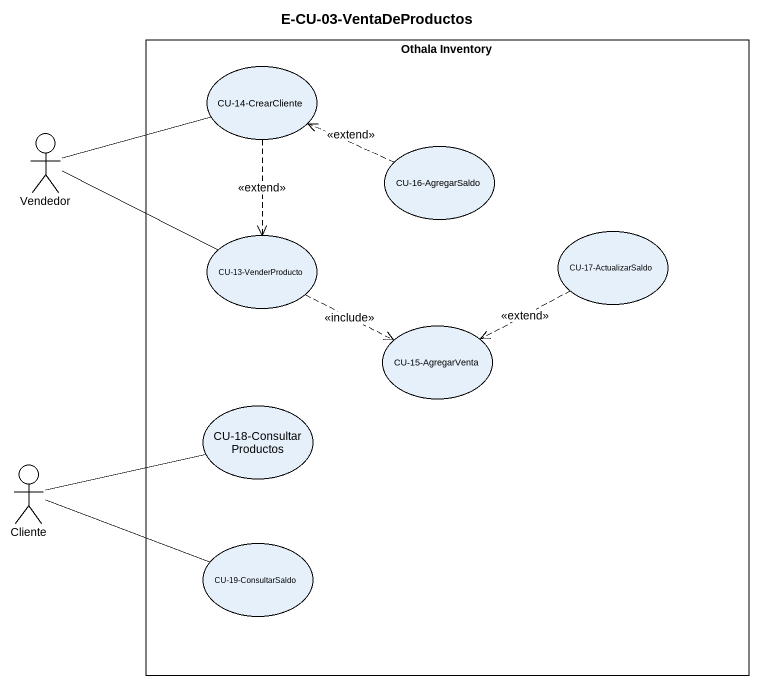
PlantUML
@startuml
title E-CU-03-VentaDeProductos
rectangle "Othala Inventory" as Othala_Inventory {
  usecase "CU-14-CrearCliente" as CU_14_CrearCliente
  usecase "CU-16-AgregarSaldo" as CU_16_AgregarSaldo
  usecase "CU-13-VenderProducto" as CU_13_VenderProducto
  usecase "CU-17-ActualizarSaldo" as CU_17_ActualizarSaldo
  usecase "CU-15-AgregarVenta" as CU_15_AgregarVenta
  usecase "CU-18-ConsultarProductos" as CU_18_ConsultarProductos
  usecase "CU-19-ConsultarSaldo" as CU_19_ConsultarSaldo
}
actor Vendedor
actor Cliente
CU_14_CrearCliente ..> CU_13_VenderProducto : <<extend>>
Vendedor -right- CU_14_CrearCliente
Vendedor -right- CU_13_VenderProducto
CU_16_AgregarSaldo .left.> CU_14_CrearCliente : <<extend>>
CU_13_VenderProducto .right.> CU_15_AgregarVenta : <<include>>
CU_17_ActualizarSaldo .left.> CU_15_AgregarVenta : <<extend>>
Cliente -right- CU_18_ConsultarProductos
Cliente -right- CU_19_ConsultarSaldo
@enduml
